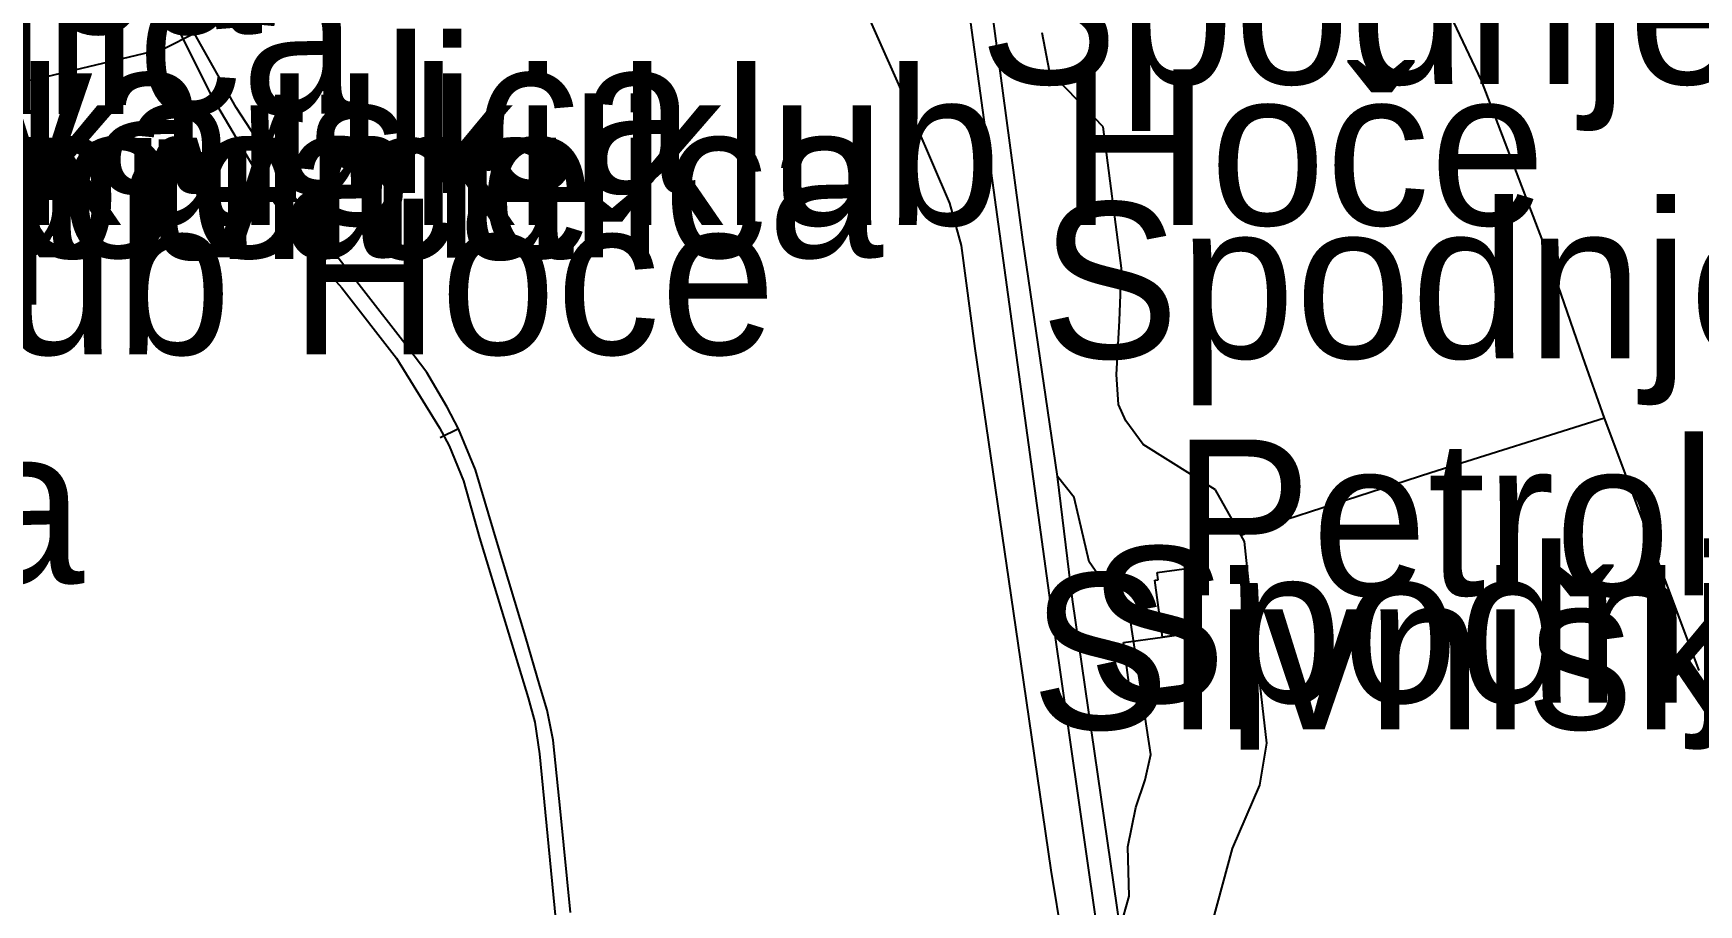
# Model space of a CAD drawing. Extents: x -8864 to 13231, y -7697 to 8949.
# Drawn here: x -3027 to -2364, y 1464 to 1810 of the extents above; entities that cross this region are included whole.
import ezdxf

# ---------------------------------------------------------------- set-up
doc = ezdxf.new("R2010")
doc.units = 0
for name, color, linetype in [('OSM_BUILDING_ROOF', 9, 'CONTINUOUS'), ('OSM_BUILDING_YES', 9, 'CONTINUOUS'), ('OSM_HIGHWAY_CYCLEWAY', 8, 'CONTINUOUS'), ('OSM_HIGHWAY_SECONDARY', 8, 'CONTINUOUS'), ('OSM_HIGHWAY_SERVICE', 8, 'CONTINUOUS'), ('OSM_HIGHWAY_TRACK', 8, 'CONTINUOUS'), ('OSM_HIGHWAY_UNCLASSIFIED', 8, 'CONTINUOUS'), ('OSM_LABELS', 8, 'CONTINUOUS'), ('OSM_WATERWAY_STREAM', 4, 'CONTINUOUS')]:
    doc.layers.add(name, color=color, linetype=linetype)

msp = doc.modelspace()

# ---------------------------------------------------------------- linework, layer by layer
at = {"layer": 'OSM_BUILDING_ROOF'}
for p, q in [((-2577.626623, 1570.205798), (-2563.576086, 1572.12947)), ((-2563.576086, 1572.12947), (-2560.949745, 1552.025428)), ((-2593.17027, 1568.037497), (-2577.626623, 1570.205798)), ((-2590.513302, 1548.100247), (-2593.17027, 1568.037497)), ((-2560.949745, 1552.025428), (-2590.513302, 1548.100247))]:
    msp.add_line(p, q, dxfattribs=at)
at = {"layer": 'OSM_BUILDING_YES'}
for p, q in [((-2580.704725, 1592.811727), (-2579.303499, 1593.000758)), ((-2577.626623, 1570.205798), (-2580.704725, 1592.811727)), ((-2579.701662, 1595.947424), (-2569.043161, 1597.404077)), ((-2579.303499, 1593.000758), (-2579.701662, 1595.947424)), ((-2569.043161, 1597.404077), (-2568.637342, 1594.457412)), ((-2568.637342, 1594.457412), (-2566.661844, 1594.724279)), ((-2566.661844, 1594.724279), (-2563.576086, 1572.12947)), ((-2563.576086, 1572.12947), (-2577.626623, 1570.205798))]:
    msp.add_line(p, q, dxfattribs=at)
at = {"layer": 'OSM_HIGHWAY_CYCLEWAY'}
for p, q in [((-2946.386235, 1780.886826), (-2962.971229, 1810.353481)), ((-2916.194807, 1734.852126), (-2946.386235, 1780.886826)), ((-2909.058513, 1725.400557), (-2916.194807, 1734.852126)), ((-2880.153456, 1688.194735), (-2909.058513, 1725.400557)), ((-2870.498018, 1675.462916), (-2880.153456, 1688.194735)), ((-2862.33569, 1661.652506), (-2870.498018, 1675.462916)), ((-2857.917619, 1653.023779), (-2862.33569, 1661.652506)), ((-2851.041661, 1636.811559), (-2857.917619, 1653.023779)), ((-2842.205519, 1606.933482), (-2851.041661, 1636.811559)), ((-2831.217769, 1570.494905), (-2842.205519, 1606.933482)), ((-2825.467386, 1550.780044), (-2831.217769, 1570.494905)), ((-2822.542424, 1541.072727), (-2825.467386, 1550.780044)), ((-2820.130478, 1529.163751), (-2822.542424, 1541.072727)), ((-2817.305057, 1500.831283), (-2820.130478, 1529.163751)), ((-2813.246864, 1460.534242), (-2817.305057, 1500.831283))]:
    msp.add_line(p, q, dxfattribs=at)
at = {"layer": 'OSM_HIGHWAY_SECONDARY'}
for p, q in [((-2684.86247, 2039.081445), (-2622.297379, 1583.938372)), ((-2633.216216, 1728.269386), (-2670.482682, 2005.178112)), ((-2619.479614, 1634.076164), (-2633.216216, 1728.269386)), ((-2613.445923, 1585.194874), (-2619.479614, 1634.076164)), ((-2594.502582, 1454.296207), (-2613.445923, 1585.194874)), ((-2622.297379, 1583.938372), (-2591.661847, 1369.865899))]:
    msp.add_line(p, q, dxfattribs=at)
at = {"layer": 'OSM_HIGHWAY_SERVICE'}
for p, q in [((-2973.775212, 1836.628842), (-2962.971229, 1810.353481)), ((-2612.863993, 1625.692067), (-2619.479614, 1634.076164)), ((-2606.830302, 1600.172831), (-2612.863993, 1625.692067)), ((-2599.701664, 1589.764986), (-2606.830302, 1600.172831)), ((-2590.298906, 1575.910098), (-2599.701664, 1589.764986)), ((-2582.320345, 1523.492809), (-2590.298906, 1575.910098)), ((-2584.563837, 1513.362952), (-2582.320345, 1523.492809)), ((-2588.315752, 1502.410251), (-2584.563837, 1513.362952)), ((-2591.50105, 1486.698408), (-2588.315752, 1502.410251)), ((-2590.965063, 1467.105862), (-2591.50105, 1486.698408)), ((-2594.502582, 1454.296207), (-2590.965063, 1467.105862))]:
    msp.add_line(p, q, dxfattribs=at)
at = {"layer": 'OSM_HIGHWAY_TRACK'}
for p, q in [((-2450.735338, 1791.639375), (-2478.124315, 1849.927756)), ((-2962.971229, 1810.353481), (-2975.007984, 1804.337836)), ((-2622.657256, 1795.453361), (-2625.528619, 1810.653708)), ((-2975.007984, 1804.337836), (-3021.807376, 1793.184985)), ((-3021.807376, 1793.184985), (-3081.784412, 1779.952788)), ((-2601.294313, 1773.281093), (-2622.657256, 1795.453361)), ((-2426.317265, 1727.713412), (-2450.735338, 1791.639375)), ((-2593.905339, 1717.027579), (-2601.294313, 1773.281093)), ((-2410.39077, 1681.778788), (-2426.317265, 1727.713412)), ((-2594.724634, 1696.089575), (-2593.905339, 1717.027579)), ((-2595.957406, 1674.729029), (-2594.724634, 1696.089575)), ((-2401.700111, 1657.304784), (-2410.39077, 1681.778788)), ((-2595.138111, 1662.820053), (-2595.957406, 1674.729029)), ((-2592.25909, 1656.248432), (-2595.138111, 1662.820053)), ((-2401.700111, 1657.304784), (-2470.880823, 1635.521698)), ((-2364.089081, 1556.884646), (-2401.700111, 1657.304784)), ((-2857.917619, 1653.023779), (-2865.115169, 1649.51002)), ((-2585.275935, 1646.807983), (-2592.25909, 1656.248432)), ((-2556.524018, 1628.738808), (-2585.275935, 1646.807983)), ((-2470.880823, 1635.521698), (-2538.040095, 1613.760851)), ((-2546.36322, 1610.591795), (-2556.524018, 1628.738808)), ((-2538.040095, 1613.760851), (-2546.36322, 1610.591795)), ((-2545.023251, 1608.212224), (-2546.36322, 1610.591795)), ((-2541.324935, 1572.896715), (-2545.023251, 1608.212224)), ((-2536.171795, 1528.007323), (-2541.324935, 1572.896715)), ((-2538.867048, 1511.294726), (-2536.171795, 1528.007323)), ((-2549.7476, 1486.042358), (-2538.867048, 1511.294726)), ((-2559.563834, 1449.881768), (-2549.7476, 1486.042358))]:
    msp.add_line(p, q, dxfattribs=at)
at = {"layer": 'OSM_HIGHWAY_UNCLASSIFIED'}
for p, q in [((-2682.626635, 1790.082646), (-2710.566913, 1852.941138)), ((-2662.22847, 1742.913758), (-2682.626635, 1790.082646)), ((-2657.680231, 1726.067727), (-2662.22847, 1742.913758)), ((-2652.236126, 1685.059038), (-2657.680231, 1726.067727)), ((-2635.09983, 1567.803988), (-2652.236126, 1685.059038)), ((-2621.998757, 1477.480349), (-2635.09983, 1567.803988)), ((-2617.320349, 1449.348032), (-2621.998757, 1477.480349))]:
    msp.add_line(p, q, dxfattribs=at)
at = {"layer": 'OSM_WATERWAY_STREAM'}
for p, q in [((-2969.594507, 1812.299392), (-2955.880876, 1785.045516)), ((-2955.880876, 1785.045516), (-2931.286693, 1743.213985)), ((-2931.286693, 1743.213985), (-2916.554685, 1722.887552)), ((-2916.554685, 1722.887552), (-2904.234622, 1709.232815)), ((-2904.234622, 1709.232815), (-2882.565401, 1681.256171)), ((-2882.565401, 1681.256171), (-2865.413791, 1653.435201)), ((-2865.413791, 1653.435201), (-2861.615935, 1646.352084)), ((-2861.615935, 1646.352084), (-2855.865551, 1632.397121)), ((-2855.865551, 1632.397121), (-2849.548552, 1609.702236)), ((-2849.548552, 1609.702236), (-2830.145793, 1546.05426)), ((-2830.145793, 1546.05426), (-2827.419913, 1536.302465)), ((-2827.419913, 1536.302465), (-2825.620525, 1523.681841)), ((-2825.620525, 1523.681841), (-2819.257584, 1458.232507))]:
    msp.add_line(p, q, dxfattribs=at)

# ---------------------------------------------------------------- texts
at = {"layer": 'OSM_LABELS'}
for s, p in [('Sršakova ulica', (-3475.597625, 1810.347921)), ('Spodnje Hoče', (-2650.665624, 1790.309211)), ('Sršakova ulica', (-3437.617618, 1778.400568)), ('Kotnikova ulica', (-3321.581529, 1746.944574)), ('Odbojkarski klub Hoče', (-3255.112149, 1734.160494)), ('Servis smučarske opreme', (-3762.565498, 1721.144015)), ('Kotnikova ulica', (-3370.042484, 1720.691452)), ('Kotnikova ulica', (-3246.83129, 1721.274608)), ('Teniški klub Hoče', (-3386.204047, 1682.69281)), ('Spodnje Hoče', (-2626.347915, 1681.172775)), ('Gozdna ulica', (-3490.991961, 1591.516306)), ('Petrol - Slivnica Ac - Vzhod', (-2573.653507, 1586.765194)), ('Spodnje Hoče', (-2607.501345, 1544.117781)), ('Slivniška cesta', (-2630.129955, 1533.539834))]:
    msp.add_text(s, height=62.042552, dxfattribs=at).set_placement(p)

doc.saveas('drawing.dxf')
